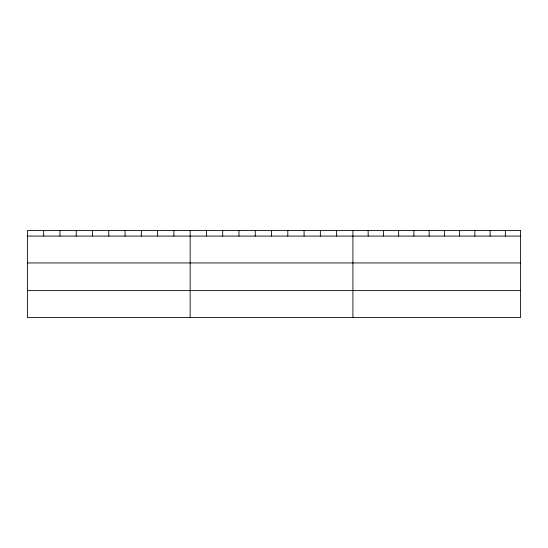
<?xml version="1.0" encoding="UTF-8"?>
<svg xmlns="http://www.w3.org/2000/svg" width="548" height="548" viewBox="0 0 548 548"><rect width="100%" height="100%" fill="white"/><g stroke="black" fill="none" stroke-linecap="round" stroke-linejoin="round"><path stroke-width="0.82" d="M27.4 236.085L520.6 236.085M27.4 262.944L520.6 262.944M27.4 290.611L520.6 290.611M505.359 230.537L505.359 236.085M490.111 230.537L490.111 236.085M474.869 230.537L474.869 236.085M459.621 230.537L459.621 236.085M444.38 230.537L444.38 236.085M429.132 230.537L429.132 236.085M413.891 230.537L413.891 236.085M398.643 230.537L398.643 236.085M383.401 230.537L383.401 236.085M368.153 230.537L368.153 236.085M352.912 230.537L352.912 317.463M336.636 230.537L336.636 236.085M320.361 230.537L320.361 236.085M304.085 230.537L304.085 236.085M287.81 230.537L287.81 236.085M271.534 230.537L271.534 236.085M255.258 230.537L255.258 236.085M238.983 230.537L238.983 236.085M222.707 230.537L222.707 236.085M206.432 230.537L206.432 236.085M190.156 230.537L190.156 317.463M173.88 230.537L173.88 236.085M157.605 230.537L157.605 236.085M141.329 230.537L141.329 236.085M125.054 230.537L125.054 236.085M108.778 230.537L108.778 236.085M92.502 230.537L92.502 236.085M76.227 230.537L76.227 236.085M59.951 230.537L59.951 236.085M43.676 230.537L43.676 236.085M520.6 230.537L27.4 230.537L27.4 317.463L520.6 317.463L520.6 230.537"/></g></svg>
